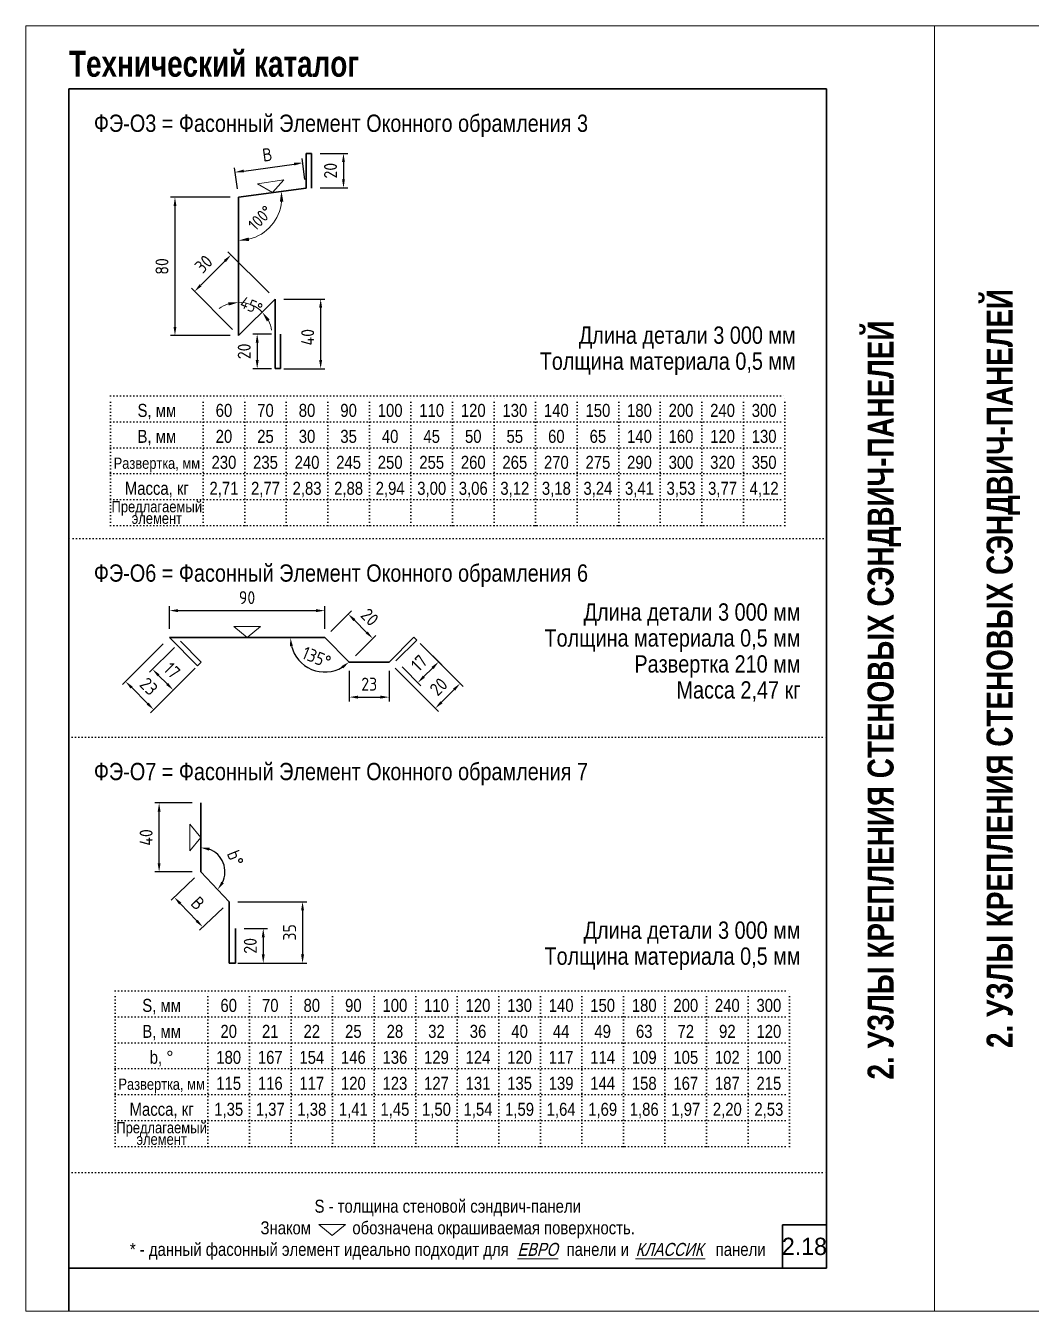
# Model space of a CAD drawing. Extents: x 5821 to 16321, y -13531 to 5774.
# Drawn here: x 13171 to 14333, y 2061 to 3546 of the extents above; entities that cross this region are included whole.
import ezdxf
from ezdxf.enums import TextEntityAlignment as Align

# ---------------------------------------------------------------- set-up
doc = ezdxf.new("R2010")
doc.units = 0
doc.header["$LTSCALE"] = 3
doc.linetypes.add('DOT2', pattern=[0.125, 0, -0.125])
doc.layers.get('0').update_dxf_attribs({"linetype": 'CONTINUOUS', "lineweight": 30})
doc.layers.get('DEFPOINTS').update_dxf_attribs({"linetype": 'CONTINUOUS'})
for name, color, linetype, lineweight in [('Logo', 1, 'CONTINUOUS', 9), ('new_fill', 8, 'CONTINUOUS', 13), ('RAZMER', 7, 'CONTINUOUS', 9), ('Нащельники', 1, 'CONTINUOUS', 30)]:
    doc.layers.add(name, color=color, linetype=linetype, lineweight=lineweight)
doc.layers.add('Punktir', color=7, linetype='CONTINUOUS')
doc.styles.add('LOGO', font='HATTEN.TTF')
doc.styles.add('ROMANS', font='romans.shx', dxfattribs={"width": 0.85})
doc.styles.add('style1', font='ARIALN.TTF')
doc.styles.add('style2', font='impact.TTF')
doc.styles.add('курсив', font='ARIAL.TTF', dxfattribs={"width": 0.8, "oblique": 15})
doc.dimstyles.new('2.5', dxfattribs={"dimscale": 5, "dimtxt": 3, "dimasz": 2, "dimexe": 1, "dimexo": 2, "dimgap": 0, "dimtad": 0, "dimdec": 0, "dimlfac": 0.5, "dimzin": 9, "dimdsep": 46, "dimtxsty": 'ROMANS', "dimcen": -3, "dimdle": 1, "dimclrd": 256, "dimclre": 256, "dimclrt": 256, "dimadec": 0, "dimazin": 0, "dimtfac": 1, "dimtdec": 0, "dimtofl": 0, "dimtmove": 2, "dimatfit": 3, "dimfxl": 0, "dimtvp": 1, "dimtolj": 1, "dimtzin": 9, "dimarcsym": 0})
doc.dimstyles.get("Standard").update_dxf_attribs({"dimscale": 0, "dimtxt": 3, "dimasz": 3, "dimexe": 2.5, "dimexo": 2.5, "dimgap": 1.5, "dimtad": 0, "dimdec": 0, "dimzin": 9, "dimdsep": 46, "dimtxsty": 'ROMANS', "dimcen": -3, "dimdle": 1.25, "dimadec": 0, "dimazin": 0, "dimtfac": 0.75, "dimtdec": 0, "dimtofl": 0, "dimtmove": 2, "dimatfit": 3, "dimfxl": 0, "dimtvp": 1.5, "dimtolj": 1, "dimtzin": 0, "dimarcsym": 0})

# ---------------------------------------------------------------- blocks, each defined once
blk = doc.blocks.new('*D461')
at = {"layer": 'DEFPOINTS', "color": 0, "transparency": 16777216}
for p in [(13417.1, 3348.1), (13343.5, 3188.3), (13417.1, 3188.3)]:
    blk.add_point(p, dxfattribs=at)
at = {"layer": 'RAZMER', "lineweight": -2, "transparency": 16777216}
for p, q in [((13407.1, 3348.1), (13338.5, 3348.1)), ((13343.5, 3338.1), (13343.5, 3198.3)), ((13407.1, 3188.3), (13338.5, 3188.3))]:
    blk.add_line(p, q, dxfattribs=at)
at = {"layer": 'RAZMER', "transparency": 16777216}
for points in [[(13341.9, 3338.1), (13345.2, 3338.1), (13343.5, 3348.1)], [(13341.9, 3198.3), (13345.2, 3198.3), (13343.5, 3188.3)]]:
    blk.add_solid(points, dxfattribs=at)
at = {"layer": 'RAZMER', "transparency": 16777216, "insert": (13328.5, 3268.2), "char_height": 15, "attachment_point": 5, "rotation": 90, "style": 'ROMANS'}
blk.add_mtext('\\A1;80', dxfattribs=at)
blk = doc.blocks.new('*D462')
at = {"layer": 'DEFPOINTS', "color": 0, "transparency": 16777216}
for p in [(13501.1, 3398.8), (13501.1, 3358.8), (13538.2, 3358.8)]:
    blk.add_point(p, dxfattribs=at)
at = {"layer": 'RAZMER', "lineweight": -2, "transparency": 16777216}
for p, q in [((13511.1, 3398.8), (13543.2, 3398.8)), ((13538.2, 3388.8), (13538.2, 3368.8)), ((13511.1, 3358.8), (13543.2, 3358.8))]:
    blk.add_line(p, q, dxfattribs=at)
at = {"layer": 'RAZMER', "transparency": 16777216}
for points in [[(13536.5, 3388.8), (13539.8, 3388.8), (13538.2, 3398.8)], [(13536.5, 3368.8), (13539.8, 3368.8), (13538.2, 3358.8)]]:
    blk.add_solid(points, dxfattribs=at)
at = {"layer": 'RAZMER', "transparency": 16777216, "insert": (13523.2, 3378.8), "char_height": 15, "attachment_point": 5, "rotation": 90, "style": 'ROMANS'}
blk.add_mtext('\\A1;20', dxfattribs=at)
blk = doc.blocks.new('*D463')
at = {"layer": 'DEFPOINTS', "color": 0, "transparency": 16777216}
for p in [(13491.1, 3387.8), (13495.1, 3358.8), (13417.1, 3348.1)]:
    blk.add_point(p, dxfattribs=at)
at = {"layer": 'RAZMER', "lineweight": -2, "transparency": 16777216}
for p, q in [((13423, 3378.4), (13481.2, 3386.4)), ((13493.7, 3368.7), (13490.4, 3392.7)), ((13415.7, 3358), (13412.4, 3382))]:
    blk.add_line(p, q, dxfattribs=at)
at = {"layer": 'RAZMER', "transparency": 16777216}
for points in [[(13481, 3388.1), (13481.4, 3384.8), (13491.1, 3387.8)], [(13422.8, 3380.1), (13423.2, 3376.8), (13413.1, 3377.1)]]:
    blk.add_solid(points, dxfattribs=at)
at = {"layer": 'RAZMER', "transparency": 16777216, "insert": (13450.1, 3397.3), "char_height": 15, "attachment_point": 5, "rotation": 7.8178, "style": 'ROMANS'}
blk.add_mtext('\\A1;{\\Fromans.shx|c204;В}', dxfattribs=at)
blk = doc.blocks.new('*D464')
at = {"layer": 'DEFPOINTS', "color": 0, "transparency": 16777216}
for p in [(13366.1, 3239.3), (13459.2, 3230.5), (13417.1, 3188.3)]:
    blk.add_point(p, dxfattribs=at)
at = {"layer": 'RAZMER', "lineweight": -2, "transparency": 16777216}
for p, q in [((13452.2, 3237.6), (13404.7, 3285)), ((13401.2, 3274.4), (13373.2, 3246.4)), ((13410, 3195.4), (13362.5, 3242.9))]:
    blk.add_line(p, q, dxfattribs=at)
at = {"layer": 'RAZMER', "transparency": 16777216}
for points in [[(13400, 3275.6), (13402.4, 3273.3), (13408.3, 3281.5)], [(13372, 3247.6), (13374.3, 3245.2), (13366.1, 3239.3)]]:
    blk.add_solid(points, dxfattribs=at)
at = {"layer": 'RAZMER', "transparency": 16777216, "insert": (13376.6, 3271), "char_height": 15, "attachment_point": 5, "rotation": 45, "style": 'ROMANS'}
blk.add_mtext('\\A1;30', dxfattribs=at)
blk = doc.blocks.new('*D465')
at = {"layer": 'DEFPOINTS', "color": 0, "transparency": 16777216}
for p in [(13459.2, 3230.5), (13459.2, 3150.1), (13511.8, 3150.1)]:
    blk.add_point(p, dxfattribs=at)
at = {"layer": 'RAZMER', "lineweight": -2, "transparency": 16777216}
for p, q in [((13469.2, 3230.5), (13516.8, 3230.5)), ((13511.8, 3220.5), (13511.8, 3160.1)), ((13469.2, 3150.1), (13516.8, 3150.1))]:
    blk.add_line(p, q, dxfattribs=at)
at = {"layer": 'RAZMER', "transparency": 16777216}
for points in [[(13510.1, 3220.5), (13513.5, 3220.5), (13511.8, 3230.5)], [(13510.1, 3160.1), (13513.5, 3160.1), (13511.8, 3150.1)]]:
    blk.add_solid(points, dxfattribs=at)
at = {"layer": 'RAZMER', "transparency": 16777216, "insert": (13496.8, 3186.4), "char_height": 15, "attachment_point": 5, "rotation": 90, "style": 'ROMANS'}
blk.add_mtext('\\A1;40', dxfattribs=at)
blk = doc.blocks.new('*D466')
at = {"layer": 'DEFPOINTS', "color": 0, "transparency": 16777216}
for p in [(13465.2, 3190.1), (13438.5, 3150.1), (13465.2, 3150.1)]:
    blk.add_point(p, dxfattribs=at)
at = {"layer": 'RAZMER', "lineweight": -2, "transparency": 16777216}
for p, q in [((13455.2, 3190.1), (13433.5, 3190.1)), ((13438.5, 3180.1), (13438.5, 3160.1)), ((13455.2, 3150.1), (13433.5, 3150.1))]:
    blk.add_line(p, q, dxfattribs=at)
at = {"layer": 'RAZMER', "transparency": 16777216}
for points in [[(13436.8, 3180.1), (13440.2, 3180.1), (13438.5, 3190.1)], [(13436.8, 3160.1), (13440.2, 3160.1), (13438.5, 3150.1)]]:
    blk.add_solid(points, dxfattribs=at)
at = {"layer": 'RAZMER', "transparency": 16777216, "insert": (13423.5, 3170.1), "char_height": 15, "attachment_point": 5, "rotation": 90, "style": 'ROMANS'}
blk.add_mtext('\\A1;20', dxfattribs=at)
blk = doc.blocks.new('*D467')
at = {"layer": 'DEFPOINTS', "color": 0, "transparency": 16777216}
for p in [(13417.1, 3269.1), (13427, 3225.5), (13459.5, 3230.8), (13417.1, 3188.3), (13417.1, 3188.3)]:
    blk.add_point(p, dxfattribs=at)
at = {"layer": 'RAZMER', "color": 0, "lineweight": 0, "transparency": 16777216}
for start, end in [(107.9477, 125.8954), (45, 90), (9.1046, 27.0523)]:
    blk.add_arc((13417.1, 3188.3), 38.5, start, end, dxfattribs=at)
at = {"layer": 'RAZMER', "color": 0, "transparency": 16777216}
for points in [[(13404.9, 3226.9), (13405.5, 3223), (13417.1, 3226.8)], [(13449.7, 3204.7), (13452.9, 3207), (13444.3, 3215.5)]]:
    blk.add_solid(points, dxfattribs=at)
at = {"layer": 'RAZMER', "color": 0, "transparency": 16777216, "insert": (13431.8, 3222.9), "char_height": 14, "attachment_point": 5, "rotation": 336.86, "style": 'ROMANS'}
blk.add_mtext('\\A1;45°', dxfattribs=at)
blk = doc.blocks.new('*D468')
at = {"layer": 'DEFPOINTS', "color": 0, "transparency": 16777216}
for p in [(13496.4, 3359.5), (13417.1, 3348.1), (13417.1, 3348.1), (13462.5, 3327.3), (13417.1, 3248.3)]:
    blk.add_point(p, dxfattribs=at)
at = {"layer": 'RAZMER', "color": 0, "lineweight": 0, "transparency": 16777216}
blk.add_arc((13417.1, 3348.1), 49.9, 283.8097, 354.3713, dxfattribs=at)
at = {"layer": 'RAZMER', "color": 0, "transparency": 16777216}
for points in [[(13464.7, 3343.1), (13468.7, 3343.2), (13466.5, 3355.2)], [(13429.2, 3297.6), (13428.7, 3301.6), (13417.1, 3298.2)]]:
    blk.add_solid(points, dxfattribs=at)
at = {"layer": 'RAZMER', "color": 0, "transparency": 16777216, "insert": (13442.1, 3324.1), "char_height": 14, "attachment_point": 5, "rotation": 46.1694, "style": 'ROMANS'}
blk.add_mtext('\\A1;100°', dxfattribs=at)
blk = doc.blocks.new('*D469')
at = {"layer": 'DEFPOINTS', "color": 0, "transparency": 16777216}
for p in [(13516.6, 2870.6), (13337.1, 2839.5), (13516.6, 2839.5)]:
    blk.add_point(p, dxfattribs=at)
at = {"layer": 'RAZMER', "lineweight": -2, "transparency": 16777216}
for p, q in [((13337.1, 2849.5), (13337.1, 2875.6)), ((13347.1, 2870.6), (13506.6, 2870.6)), ((13516.6, 2849.5), (13516.6, 2875.6))]:
    blk.add_line(p, q, dxfattribs=at)
at = {"layer": 'RAZMER', "transparency": 16777216}
for points in [[(13347.1, 2872.3), (13347.1, 2868.9), (13337.1, 2870.6)], [(13506.6, 2872.3), (13506.6, 2868.9), (13516.6, 2870.6)]]:
    blk.add_solid(points, dxfattribs=at)
at = {"layer": 'RAZMER', "transparency": 16777216, "insert": (13426.8, 2885.6), "char_height": 15, "attachment_point": 5, "style": 'ROMANS'}
blk.add_mtext('\\A1;90', dxfattribs=at)
blk = doc.blocks.new('*D470')
at = {"layer": 'DEFPOINTS', "color": 0, "transparency": 16777216}
for p in [(13516.6, 2839.5), (13572, 2838.4), (13544.9, 2811.2)]:
    blk.add_point(p, dxfattribs=at)
at = {"layer": 'RAZMER', "lineweight": -2, "transparency": 16777216}
for p, q in [((13523.7, 2846.6), (13547.3, 2870.2)), ((13550.8, 2859.6), (13564.9, 2845.4)), ((13551.9, 2818.3), (13575.6, 2841.9))]:
    blk.add_line(p, q, dxfattribs=at)
at = {"layer": 'RAZMER', "transparency": 16777216}
for points in [[(13552, 2860.8), (13549.6, 2858.4), (13543.7, 2866.6)], [(13566.1, 2846.6), (13563.8, 2844.3), (13572, 2838.4)]]:
    blk.add_solid(points, dxfattribs=at)
at = {"layer": 'RAZMER', "transparency": 16777216, "insert": (13568.5, 2863.1), "char_height": 15, "attachment_point": 5, "rotation": 315, "style": 'ROMANS'}
blk.add_mtext('\\A1;20', dxfattribs=at)
blk = doc.blocks.new('*D471')
at = {"layer": 'DEFPOINTS', "color": 0, "transparency": 16777216}
for p in [(13544.9, 2811.2), (13590.9, 2811.2), (13590.9, 2770.7)]:
    blk.add_point(p, dxfattribs=at)
at = {"layer": 'RAZMER', "lineweight": -2, "transparency": 16777216}
for p, q in [((13544.9, 2801.2), (13544.9, 2765.7)), ((13590.9, 2801.2), (13590.9, 2765.7)), ((13554.9, 2770.7), (13580.9, 2770.7))]:
    blk.add_line(p, q, dxfattribs=at)
at = {"layer": 'RAZMER', "transparency": 16777216}
for points in [[(13554.9, 2772.4), (13554.9, 2769), (13544.9, 2770.7)], [(13580.9, 2772.4), (13580.9, 2769), (13590.9, 2770.7)]]:
    blk.add_solid(points, dxfattribs=at)
at = {"layer": 'RAZMER', "transparency": 16777216, "insert": (13567.9, 2785.7), "char_height": 15, "attachment_point": 5, "style": 'ROMANS'}
blk.add_mtext('\\A1;23', dxfattribs=at)
blk = doc.blocks.new('*D472')
at = {"layer": 'DEFPOINTS', "color": 0, "transparency": 16777216}
for p in [(13337.1, 2839.5), (13369.6, 2807), (13318.9, 2756.3)]:
    blk.add_point(p, dxfattribs=at)
at = {"layer": 'RAZMER', "lineweight": -2, "transparency": 16777216}
for p, q in [((13330, 2832.4), (13282.9, 2785.2)), ((13362.6, 2799.9), (13315.4, 2752.7)), ((13293.5, 2781.7), (13311.9, 2763.3))]:
    blk.add_line(p, q, dxfattribs=at)
at = {"layer": 'RAZMER', "transparency": 16777216}
for points in [[(13294.6, 2782.9), (13292.3, 2780.5), (13286.4, 2788.8)], [(13313, 2764.5), (13310.7, 2762.1), (13318.9, 2756.3)]]:
    blk.add_solid(points, dxfattribs=at)
at = {"layer": 'RAZMER', "transparency": 16777216, "insert": (13313.3, 2783.1), "char_height": 15, "attachment_point": 5, "rotation": 315, "style": 'ROMANS'}
blk.add_mtext('\\A1;23', dxfattribs=at)
blk = doc.blocks.new('*D473')
at = {"layer": 'DEFPOINTS', "color": 0, "transparency": 16777216}
for p in [(13349.8, 2835.2), (13373.9, 2811.2), (13341.5, 2778.9)]:
    blk.add_point(p, dxfattribs=at)
at = {"layer": 'RAZMER', "lineweight": -2, "transparency": 16777216}
for p, q in [((13342.8, 2828.2), (13314, 2799.4)), ((13324.6, 2795.8), (13334.5, 2785.9)), ((13366.8, 2804.1), (13338, 2775.3))]:
    blk.add_line(p, q, dxfattribs=at)
at = {"layer": 'RAZMER', "transparency": 16777216}
for points in [[(13325.7, 2797), (13323.4, 2794.7), (13317.5, 2802.9)], [(13335.6, 2787.1), (13333.3, 2784.8), (13341.5, 2778.9)]]:
    blk.add_solid(points, dxfattribs=at)
at = {"layer": 'RAZMER', "transparency": 16777216, "insert": (13340.1, 2801.5), "char_height": 15, "attachment_point": 5, "rotation": 315, "style": 'ROMANS'}
blk.add_mtext('\\A1;17', dxfattribs=at)
blk = doc.blocks.new('*D474')
at = {"layer": 'DEFPOINTS', "color": 0, "transparency": 16777216}
for p in [(13619.6, 2839.9), (13590.9, 2811.2), (13644.3, 2757.8)]:
    blk.add_point(p, dxfattribs=at)
at = {"layer": 'RAZMER', "lineweight": -2, "transparency": 16777216}
for p, q in [((13626.6, 2832.8), (13676.5, 2782.9)), ((13597.9, 2804.1), (13647.9, 2754.2)), ((13665.9, 2779.4), (13651.4, 2764.8))]:
    blk.add_line(p, q, dxfattribs=at)
at = {"layer": 'RAZMER', "transparency": 16777216}
for points in [[(13664.8, 2780.6), (13667.1, 2778.2), (13673, 2786.5)], [(13650.2, 2766), (13652.6, 2763.6), (13644.3, 2757.8)]]:
    blk.add_solid(points, dxfattribs=at)
at = {"layer": 'RAZMER', "transparency": 16777216, "insert": (13648.1, 2782.7), "char_height": 15, "attachment_point": 5, "rotation": 45, "style": 'ROMANS'}
blk.add_mtext('\\A1;20', dxfattribs=at)
blk = doc.blocks.new('*D475')
at = {"layer": 'DEFPOINTS', "color": 0, "transparency": 16777216}
for p in [(13622.8, 2836.7), (13598.8, 2812.6), (13624, 2787.3)]:
    blk.add_point(p, dxfattribs=at)
at = {"layer": 'RAZMER', "lineweight": -2, "transparency": 16777216}
for p, q in [((13629.9, 2829.6), (13651.6, 2807.8)), ((13605.8, 2805.6), (13627.6, 2783.8)), ((13641, 2804.3), (13631.1, 2794.4))]:
    blk.add_line(p, q, dxfattribs=at)
at = {"layer": 'RAZMER', "transparency": 16777216}
for points in [[(13639.8, 2805.5), (13642.2, 2803.1), (13648.1, 2811.4)], [(13629.9, 2795.6), (13632.3, 2793.2), (13624, 2787.3)]]:
    blk.add_solid(points, dxfattribs=at)
at = {"layer": 'RAZMER', "transparency": 16777216, "insert": (13625.5, 2810), "char_height": 15, "attachment_point": 5, "rotation": 45, "style": 'ROMANS'}
blk.add_mtext('\\A1;17', dxfattribs=at)
blk = doc.blocks.new('*D476')
at = {"layer": 'DEFPOINTS', "color": 0, "transparency": 16777216}
for p in [(13335.9, 2839.5), (13516.6, 2839.5), (13516.6, 2839.5), (13488.4, 2811.3), (13544.9, 2811.2)]:
    blk.add_point(p, dxfattribs=at)
at = {"layer": 'RAZMER', "lineweight": -2, "transparency": 16777216}
blk.add_arc((13516.6, 2839.5), 39.8, 194.4291, 300.5709, dxfattribs=at)
at = {"layer": 'RAZMER', "transparency": 16777216}
for points in [[(13476.4, 2829.4), (13479.7, 2829.8), (13476.8, 2839.5)], [(13535.8, 2806.5), (13537.8, 2803.9), (13544.7, 2811.3)]]:
    blk.add_solid(points, dxfattribs=at)
at = {"layer": 'RAZMER', "transparency": 16777216, "insert": (13507.1, 2816.6), "char_height": 15, "attachment_point": 5, "rotation": 337.5, "style": 'ROMANS'}
blk.add_mtext('\\A1;135°', dxfattribs=at)
blk = doc.blocks.new('*D477')
at = {"layer": 'DEFPOINTS', "color": 0, "transparency": 16777216}
for p in [(13325.2, 2648.4), (13373.3, 2648.4), (13373.3, 2568.8)]:
    blk.add_point(p, dxfattribs=at)
at = {"layer": 'RAZMER', "lineweight": -2, "transparency": 16777216}
for p, q in [((13363.3, 2648.4), (13320.2, 2648.4)), ((13325.2, 2578.8), (13325.2, 2638.4)), ((13363.3, 2568.8), (13320.2, 2568.8))]:
    blk.add_line(p, q, dxfattribs=at)
at = {"layer": 'RAZMER', "transparency": 16777216}
for points in [[(13323.5, 2638.4), (13326.9, 2638.4), (13325.2, 2648.4)], [(13323.5, 2578.8), (13326.9, 2578.8), (13325.2, 2568.8)]]:
    blk.add_solid(points, dxfattribs=at)
at = {"layer": 'RAZMER', "transparency": 16777216, "insert": (13310.2, 2608.6), "char_height": 15, "attachment_point": 5, "rotation": 90, "style": 'ROMANS'}
blk.add_mtext('\\A1;40', dxfattribs=at)
blk = doc.blocks.new('*D478')
at = {"layer": 'DEFPOINTS', "color": 0, "transparency": 16777216}
for p in [(13406.2, 2534.4), (13406.2, 2463.4), (13490.9, 2463.4)]:
    blk.add_point(p, dxfattribs=at)
at = {"layer": 'RAZMER', "lineweight": -2, "transparency": 16777216}
for p, q in [((13416.2, 2534.4), (13495.9, 2534.4)), ((13490.9, 2524.4), (13490.9, 2473.4)), ((13416.2, 2463.4), (13495.9, 2463.4))]:
    blk.add_line(p, q, dxfattribs=at)
at = {"layer": 'RAZMER', "transparency": 16777216}
for points in [[(13489.2, 2524.4), (13492.6, 2524.4), (13490.9, 2534.4)], [(13489.2, 2473.4), (13492.6, 2473.4), (13490.9, 2463.4)]]:
    blk.add_solid(points, dxfattribs=at)
at = {"layer": 'RAZMER', "transparency": 16777216, "insert": (13475.9, 2498.9), "char_height": 15, "attachment_point": 5, "rotation": 90, "style": 'ROMANS'}
blk.add_mtext('\\A1;35', dxfattribs=at)
blk = doc.blocks.new('*D479')
at = {"layer": 'DEFPOINTS', "color": 0, "transparency": 16777216}
for p in [(13413.3, 2503.4), (13413.3, 2463.4), (13445.5, 2463.4)]:
    blk.add_point(p, dxfattribs=at)
at = {"layer": 'RAZMER', "lineweight": -2, "transparency": 16777216}
for p, q in [((13423.3, 2503.4), (13450.5, 2503.4)), ((13445.5, 2493.4), (13445.5, 2473.4)), ((13423.3, 2463.4), (13450.5, 2463.4))]:
    blk.add_line(p, q, dxfattribs=at)
at = {"layer": 'RAZMER', "transparency": 16777216}
for points in [[(13443.8, 2493.4), (13447.2, 2493.4), (13445.5, 2503.4)], [(13443.8, 2473.4), (13447.2, 2473.4), (13445.5, 2463.4)]]:
    blk.add_solid(points, dxfattribs=at)
at = {"layer": 'RAZMER', "transparency": 16777216, "insert": (13430.5, 2483.4), "char_height": 15, "attachment_point": 5, "rotation": 90, "style": 'ROMANS'}
blk.add_mtext('\\A1;20', dxfattribs=at)
blk = doc.blocks.new('*D480')
at = {"layer": 'DEFPOINTS', "color": 0, "transparency": 16777216}
for p in [(13373.3, 2568.8), (13406.2, 2534.4), (13375.6, 2505.1)]:
    blk.add_point(p, dxfattribs=at)
at = {"layer": 'RAZMER', "lineweight": -2, "transparency": 16777216}
for p, q in [((13366.1, 2561.9), (13339.1, 2536)), ((13349.6, 2532.2), (13368.7, 2512.3)), ((13399, 2527.4), (13372, 2501.6))]:
    blk.add_line(p, q, dxfattribs=at)
at = {"layer": 'RAZMER', "transparency": 16777216}
for points in [[(13350.8, 2533.4), (13348.4, 2531.1), (13342.7, 2539.5)], [(13369.9, 2513.4), (13367.5, 2511.1), (13375.6, 2505.1)]]:
    blk.add_solid(points, dxfattribs=at)
at = {"layer": 'RAZMER', "transparency": 16777216, "insert": (13370, 2532.6), "char_height": 15, "attachment_point": 5, "rotation": 313.7247, "style": 'ROMANS'}
blk.add_mtext('\\A1;B', dxfattribs=at)
blk = doc.blocks.new('*D481')
at = {"layer": 'DEFPOINTS', "color": 0, "transparency": 16777216}
for p in [(13373.3, 2648.4), (13373.3, 2568.8), (13373.3, 2568.8), (13401.4, 2568.3), (13406.2, 2534.4)]:
    blk.add_point(p, dxfattribs=at)
at = {"layer": 'RAZMER', "lineweight": -2, "transparency": 16777216}
blk.add_arc((13373.3, 2568.8), 28, 334.2691, 69.4556, dxfattribs=at)
at = {"layer": 'RAZMER', "transparency": 16777216}
for points in [[(13382.9, 2593.4), (13383.5, 2596.7), (13373.3, 2596.8)], [(13399.9, 2555.6), (13397.2, 2557.6), (13392.7, 2548.5)]]:
    blk.add_solid(points, dxfattribs=at)
at = {"layer": 'RAZMER', "transparency": 16777216, "insert": (13413.3, 2584.8), "char_height": 15, "attachment_point": 5, "rotation": 291.8624, "style": 'ROMANS'}
blk.add_mtext('\\A1;b°', dxfattribs=at)

msp = doc.modelspace()

# ---------------------------------------------------------------- linework, layer by layer
at = {"color": 1}
for p, q in [((13221.09, 3473.41), (14096.09, 3473.41)), ((13221.09, 3473.41), (13221.09, 2061.26)), ((14096.09, 3473.41), (14096.09, 2111.26)), ((14045.18, 2161.26), (14096.09, 2161.26)), ((14045.18, 2161.26), (14045.18, 2111.26)), ((14096.09, 2111.26), (13221.09, 2111.26))]:
    msp.add_line(p, q, dxfattribs=at)
at = {"layer": 'Logo'}
for p, q in [((13739.07, 2121.69), (13786.31, 2121.69)), ((13875.69, 2121.69), (13956.14, 2121.69))]:
    msp.add_line(p, q, dxfattribs=at)
at = {"layer": 'new_fill'}
msp.add_line((13658.59, 2125.26), (13658.59, 2125.26), dxfattribs=at)
at = {"layer": 'Punktir', "linetype": 'DOT2', "ltscale": 10}
for p, q in [((13269.09, 3118.84), (14048.09, 3118.84)), ((13269.09, 2968.84), (13269.09, 3118.84)), ((13376.09, 2968.84), (13376.09, 3118.84)), ((13424.09, 2968.84), (13424.09, 3118.84)), ((13472.09, 2968.84), (13472.09, 3118.84)), ((13520.09, 2968.84), (13520.09, 3118.84)), ((13568.09, 2968.84), (13568.09, 3118.84)), ((13616.09, 2968.84), (13616.09, 3118.84)), ((13664.09, 2968.84), (13664.09, 3118.84)), ((13712.09, 2968.84), (13712.09, 3118.84)), ((13760.09, 2968.84), (13760.09, 3118.84)), ((13808.09, 2968.84), (13808.09, 3118.84)), ((13856.09, 2968.84), (13856.09, 3118.84)), ((13904.09, 2968.84), (13904.09, 3118.84)), ((13952.09, 2968.84), (13952.09, 3118.84)), ((14000.09, 2968.84), (14000.09, 3118.84)), ((14048.09, 2968.84), (14048.09, 3118.84)), ((13269.09, 3088.84), (14048.09, 3088.84)), ((13269.09, 3058.84), (14048.09, 3058.84)), ((13269.09, 3028.84), (14048.09, 3028.84)), ((13269.09, 2998.84), (14048.09, 2998.84)), ((13269.09, 2998.84), (14048.09, 2998.84)), ((13269.09, 2968.84), (14048.09, 2968.84)), ((14096.09, 2953.84), (13221.09, 2953.84)), ((13221.09, 2724.56), (14096.09, 2724.56)), ((13274.59, 2431.53), (14053.59, 2431.53)), ((13274.59, 2251.53), (13274.59, 2431.53)), ((13381.59, 2251.53), (13381.59, 2431.53)), ((13429.59, 2251.53), (13429.59, 2431.53)), ((13477.59, 2251.53), (13477.59, 2431.53)), ((13525.59, 2251.53), (13525.59, 2431.53)), ((13573.59, 2251.53), (13573.59, 2431.53)), ((13621.59, 2251.53), (13621.59, 2431.53)), ((13669.59, 2251.53), (13669.59, 2431.53)), ((13717.59, 2251.53), (13717.59, 2431.53)), ((13765.59, 2251.53), (13765.59, 2431.53)), ((13813.59, 2251.53), (13813.59, 2431.53)), ((13861.59, 2251.53), (13861.59, 2431.53)), ((13909.59, 2251.53), (13909.59, 2431.53)), ((13957.59, 2251.53), (13957.59, 2431.53)), ((14005.59, 2251.53), (14005.59, 2431.53)), ((14053.59, 2251.53), (14053.59, 2431.53)), ((13274.59, 2401.53), (14053.59, 2401.53)), ((13274.59, 2371.53), (14053.59, 2371.53)), ((13274.59, 2341.53), (14053.59, 2341.53)), ((13274.59, 2311.53), (14053.59, 2311.53)), ((13274.59, 2281.53), (14053.59, 2281.53)), ((13274.59, 2251.53), (14053.59, 2251.53)), ((13221.09, 2221.53), (14096.09, 2221.53))]:
    msp.add_line(p, q, dxfattribs=at)
at = {"layer": 'RAZMER'}
for p, q in [((13171.09, 3546.26), (13171.09, 2061.26)), ((13171.09, 3546.26), (13171.09, 2061.26)), ((13171.09, 3546.26), (13171.09, 2061.26)), ((13171.09, 3546.26), (13171.09, 2061.26)), ((13171.09, 3546.26), (13171.09, 2061.26)), ((13171.09, 3546.26), (13171.09, 2061.26)), ((13171.09, 3546.26), (13171.09, 2061.26)), ((13171.09, 3546.26), (13171.09, 2061.26)), ((13171.09, 3546.26), (13171.09, 2061.26)), ((13171.09, 3546.26), (13171.09, 2061.26)), ((13171.09, 3546.26), (13171.09, 2061.26)), ((13171.09, 3546.26), (13171.09, 2061.26)), ((13171.09, 3546.26), (13171.09, 2061.26)), ((13171.09, 3546.26), (13171.09, 2061.26)), ((13171.09, 3546.26), (13171.09, 2061.26)), ((13171.09, 3546.26), (13171.09, 2061.26)), ((13171.09, 3546.26), (13171.09, 2061.26)), ((13171.09, 3546.26), (13171.09, 2061.26)), ((13171.09, 3546.26), (13171.09, 2061.26)), ((13171.09, 3546.26), (13171.09, 2061.26)), ((13171.09, 3546.26), (13171.09, 2061.26)), ((13171.09, 3546.26), (13171.09, 2061.26)), ((13171.09, 3546.26), (13171.09, 2061.26)), ((13171.09, 3546.26), (13171.09, 2061.26)), ((13171.09, 3546.26), (13171.09, 2061.26)), ((13171.09, 3546.26), (13171.09, 2061.26)), ((13171.09, 3546.26), (13171.09, 2061.26)), ((13171.09, 3546.26), (13171.09, 2061.26)), ((13171.09, 3546.26), (13171.09, 2061.26)), ((13171.09, 3546.26), (13171.09, 2061.26)), ((13171.09, 3546.26), (13171.09, 2061.26)), ((13171.09, 3546.26), (13171.09, 2061.26)), ((13171.09, 3546.26), (13171.09, 2061.26)), ((13171.09, 3546.26), (13171.09, 2061.26)), ((13171.09, 3546.26), (13171.09, 2061.26)), ((13171.09, 3546.26), (13171.09, 2061.26)), ((13171.09, 3546.26), (13171.09, 2061.26)), ((13171.09, 3546.26), (13171.09, 2061.26)), ((13171.09, 3546.26), (13171.09, 2061.26)), ((13171.09, 3546.26), (13171.09, 2061.26)), ((13171.09, 3546.26), (13171.09, 2061.26)), ((13171.09, 3546.26), (13171.09, 2061.26)), ((14221.09, 3546.26), (14221.09, 2061.26)), ((14221.09, 3546.26), (14221.09, 2061.26)), ((14221.09, 3546.26), (14221.09, 2061.26)), ((14221.09, 3546.26), (14221.09, 2061.26)), ((14221.09, 3546.26), (14221.09, 2061.26)), ((14221.09, 3546.26), (14221.09, 2061.26)), ((14221.09, 3546.26), (14221.09, 2061.26)), ((14221.09, 3546.26), (14221.09, 2061.26)), ((14221.09, 3546.26), (14221.09, 2061.26)), ((14221.09, 3546.26), (14221.09, 2061.26)), ((14221.09, 3546.26), (14221.09, 2061.26)), ((14221.09, 3546.26), (14221.09, 2061.26)), ((14221.09, 3546.26), (14221.09, 2061.26)), ((14221.09, 3546.26), (14221.09, 2061.26)), ((14221.09, 3546.26), (14221.09, 2061.26)), ((14221.09, 3546.26), (14221.09, 2061.26)), ((14221.09, 3546.26), (14221.09, 2061.26)), ((14221.09, 3546.26), (14221.09, 2061.26)), ((14221.09, 3546.26), (14221.09, 2061.26)), ((14221.09, 3546.26), (14221.09, 2061.26)), ((14221.09, 3546.26), (14221.09, 2061.26)), ((14221.09, 3546.26), (14221.09, 2061.26)), ((14221.09, 3546.26), (14221.09, 2061.26)), ((14221.09, 3546.26), (14221.09, 2061.26)), ((14221.09, 3546.26), (14221.09, 2061.26)), ((14221.09, 3546.26), (14221.09, 2061.26)), ((14221.09, 3546.26), (14221.09, 2061.26)), ((14221.09, 3546.26), (14221.09, 2061.26)), ((14221.09, 3546.26), (14221.09, 2061.26)), ((14221.09, 3546.26), (14221.09, 2061.26)), ((14221.09, 3546.26), (14221.09, 2061.26)), ((14221.09, 3546.26), (14221.09, 2061.26)), ((14221.09, 3546.26), (14221.09, 2061.26)), ((14221.09, 3546.26), (14221.09, 2061.26)), ((14221.09, 3546.26), (14221.09, 2061.26)), ((14221.09, 3546.26), (14221.09, 2061.26)), ((14221.09, 3546.26), (14221.09, 2061.26)), ((14221.09, 3546.26), (14221.09, 2061.26)), ((14221.09, 3546.26), (14221.09, 2061.26)), ((14221.09, 3546.26), (14221.09, 2061.26)), ((14221.09, 3546.26), (14221.09, 2061.26)), ((14221.09, 3546.26), (14221.09, 2061.26)), ((14221.09, 3546.26), (14221.09, 2061.26)), ((14221.09, 3546.26), (14221.09, 2061.26)), ((14221.09, 3546.26), (14221.09, 2061.26)), ((14221.09, 3546.26), (14221.09, 2061.26)), ((14221.09, 3546.26), (14221.09, 2061.26)), ((14221.09, 3546.26), (14221.09, 2061.26)), ((14221.09, 3546.26), (14221.09, 2061.26)), ((14221.09, 3546.26), (14221.09, 2061.26)), ((14221.09, 3546.26), (14221.09, 2061.26)), ((14221.09, 3546.26), (14221.09, 2061.26)), ((14221.09, 3546.26), (14221.09, 2061.26)), ((14221.09, 3546.26), (14221.09, 2061.26)), ((14221.09, 3546.26), (14221.09, 2061.26)), ((14221.09, 3546.26), (14221.09, 2061.26)), ((14221.09, 3546.26), (14221.09, 2061.26)), ((14221.09, 3546.26), (14221.09, 2061.26)), ((14221.09, 3546.26), (14221.09, 2061.26)), ((14221.09, 3546.26), (14221.09, 2061.26)), ((14221.09, 3546.26), (14221.09, 2061.26)), ((14221.09, 3546.26), (14221.09, 2061.26)), ((14221.09, 3546.26), (14221.09, 2061.26)), ((14221.09, 3546.26), (14221.09, 2061.26)), ((14221.09, 3546.26), (14221.09, 2061.26)), ((14221.09, 3546.26), (14221.09, 2061.26)), ((14221.09, 3546.26), (14221.09, 2061.26)), ((14221.09, 3546.26), (14221.09, 2061.26)), ((14221.09, 3546.26), (14221.09, 2061.26)), ((14221.09, 3546.26), (14221.09, 2061.26)), ((14221.09, 3546.26), (14221.09, 2061.26)), ((14221.09, 3546.26), (14221.09, 2061.26)), ((14221.09, 3546.26), (14221.09, 2061.26)), ((14221.09, 3546.26), (14221.09, 2061.26)), ((14221.09, 3546.26), (14221.09, 2061.26)), ((14221.09, 3546.26), (14221.09, 2061.26)), ((14221.09, 3546.26), (14221.09, 2061.26)), ((14221.09, 3546.26), (14221.09, 2061.26)), ((14221.09, 3546.26), (14221.09, 2061.26)), ((14221.09, 3546.26), (14221.09, 2061.26)), ((14221.09, 3546.26), (14221.09, 2061.26)), ((14221.09, 3546.26), (14221.09, 2061.26)), ((14221.09, 3546.26), (14221.09, 2061.26)), ((14221.09, 3546.26), (14221.09, 2061.26)), ((13469.3, 3368.34), (13438.89, 3363.51)), ((13456.09, 3353.43), (13438.89, 3363.51)), ((13456.09, 3353.43), (13469.3, 3368.34)), ((13426.84, 2839.49), (13411.45, 2852.15)), ((13411.45, 2852.15), (13442.24, 2852.15)), ((13426.84, 2839.49), (13442.24, 2852.15)), ((13360.67, 2623.98), (13360.67, 2593.19)), ((13373.32, 2608.58), (13360.67, 2623.98)), ((13373.32, 2608.58), (13360.67, 2593.19)), ((13525.29, 2148.98), (13509.89, 2161.64)), ((13540.68, 2161.64), (13509.89, 2161.64)), ((13525.29, 2148.98), (13540.68, 2161.64))]:
    msp.add_line(p, q, dxfattribs=at)
for points in [[(13171.09, 3546.26), (14221.09, 3546.26), (14221.09, 2061.26), (13171.09, 2061.26)], [(15271.09, 3546.26), (14221.09, 3546.26), (14221.09, 2061.26), (15271.09, 2061.26)]]:
    msp.add_lwpolyline(points, close=True, dxfattribs=at)
at = {"layer": 'Нащельники'}
for p, q in [((13495.1, 3398.78), (13495.1, 3358.78)), ((13501.1, 3398.78), (13495.1, 3398.78)), ((13501.1, 3358.78), (13501.1, 3398.78)), ((13417.07, 3348.07), (13495.1, 3358.78)), ((13417.07, 3348.07), (13417.07, 3188.35)), ((13417.07, 3188.35), (13459.25, 3230.52)), ((13459.25, 3230.52), (13459.25, 3150.14)), ((13465.25, 3190.14), (13465.25, 3150.14)), ((13465.25, 3150.14), (13459.25, 3150.14)), ((13516.58, 2839.49), (13337.11, 2839.49)), ((13337.11, 2839.49), (13369.63, 2806.96)), ((13516.58, 2839.49), (13544.86, 2811.21)), ((13590.86, 2811.21), (13619.56, 2839.91)), ((13598.76, 2812.62), (13622.8, 2836.66)), ((13622.8, 2836.66), (13619.56, 2839.91)), ((13349.83, 2835.25), (13373.88, 2811.21)), ((13373.88, 2811.21), (13369.63, 2806.96)), ((13544.86, 2811.21), (13590.86, 2811.21)), ((13373.32, 2648.4), (13373.32, 2568.76)), ((13373.32, 2568.76), (13406.24, 2534.35)), ((13406.24, 2463.4), (13406.24, 2534.35)), ((13413.32, 2503.4), (13413.32, 2463.4)), ((13413.32, 2463.4), (13406.24, 2463.4))]:
    msp.add_line(p, q, dxfattribs=at)

# ---------------------------------------------------------------- texts
at = {"style": 'style1'}
for s, p in [('ФЭ-O3 = Фасонный Элемент Оконного обрамления 3', (13249.85, 3423.59)), ('ФЭ-O6 = Фасонный Элемент Оконного обрамления 6', (13249.85, 2904.02)), ('ФЭ-O7 = Фасонный Элемент Оконного обрамления 7', (13249.85, 2674.74))]:
    msp.add_text(s, height=20, dxfattribs=at).set_placement(p)
for s, p in [('Длина детали 3 000 мм', (14060.59, 3178.82)), ('Толщина материала 0,5 мм', (14060.59, 3148.84)), ('Длина детали 3 000 мм', (14066.09, 2859.02)), ('Толщина материала 0,5 мм', (14066.09, 2829.04)), ('Развертка 210 мм', (14066.09, 2799.04)), ('Масса 2,47 кг', (14066.09, 2769.04)), ('Длина детали 3 000 мм', (14066.09, 2491.51)), ('Толщина материала 0,5 мм', (14066.09, 2461.53))]:
    msp.add_text(s, height=20, dxfattribs=at).set_placement(p, align=Align.RIGHT)
for s, height, p in [('S, мм', 15, (13322.59, 3094.41)), ('60', 15, (13400.09, 3094.41)), ('70', 15, (13448.09, 3094.41)), ('80', 15, (13496.09, 3094.41)), ('90', 15, (13544.09, 3094.41)), ('100', 15, (13592.09, 3094.41)), ('110', 15, (13640.09, 3094.41)), ('120', 15, (13688.09, 3094.41)), ('130', 15, (13736.09, 3094.41)), ('140', 15, (13784.09, 3094.41)), ('150', 15, (13832.09, 3094.41)), ('180', 15, (13880.09, 3094.41)), ('200', 15, (13928.09, 3094.41)), ('240', 15, (13976.09, 3094.41)), ('300', 15, (14024.09, 3094.41)), ('В, мм', 15, (13322.59, 3064.41)), ('20', 15, (13400.09, 3064.41)), ('25', 15, (13448.09, 3064.41)), ('30', 15, (13496.09, 3064.41)), ('35', 15, (13544.09, 3064.41)), ('40', 15, (13592.09, 3064.41)), ('45', 15, (13640.09, 3064.41)), ('50', 15, (13688.09, 3064.41)), ('55', 15, (13736.09, 3064.41)), ('60', 15, (13784.09, 3064.41)), ('65', 15, (13832.09, 3064.41)), ('140', 15, (13880.09, 3064.41)), ('160', 15, (13928.09, 3064.41)), ('120', 15, (13976.09, 3064.41)), ('130', 15, (14024.09, 3064.41)), ('Развертка, мм', 13, (13322.59, 3034.41)), ('230', 15, (13400.09, 3034.41)), ('235', 15, (13448.09, 3034.41)), ('240', 15, (13496.09, 3034.41)), ('245', 15, (13544.09, 3034.41)), ('250', 15, (13592.09, 3034.41)), ('255', 15, (13640.09, 3034.41)), ('260', 15, (13688.09, 3034.41)), ('265', 15, (13736.09, 3034.41)), ('270', 15, (13784.09, 3034.41)), ('275', 15, (13832.09, 3034.41)), ('290', 15, (13880.09, 3034.41)), ('300', 15, (13928.09, 3034.41)), ('320', 15, (13976.09, 3034.41)), ('350', 15, (14024.09, 3034.41)), ('Масса, кг', 15, (13322.59, 3004.41)), ('2,71', 15, (13400.09, 3004.41)), ('2,77', 15, (13448.09, 3004.41)), ('2,83', 15, (13496.09, 3004.41)), ('2,88', 15, (13544.09, 3004.41)), ('2,94', 15, (13592.09, 3004.41)), ('3,00', 15, (13640.09, 3004.41)), ('3,06', 15, (13688.09, 3004.41)), ('3,12', 15, (13736.09, 3004.41)), ('3,18', 15, (13784.09, 3004.41)), ('3,24', 15, (13832.09, 3004.41)), ('3,41', 15, (13880.09, 3004.41)), ('3,53', 15, (13928.09, 3004.41)), ('3,77', 15, (13976.09, 3004.41)), ('4,12', 15, (14024.09, 3004.41)), ('Предлагаемый', 13, (13322.59, 2984.25)), ('элемент', 13, (13322.59, 2970.84)), ('S, мм', 15, (13328.09, 2407.11)), ('60', 15, (13405.59, 2407.11)), ('70', 15, (13453.59, 2407.11)), ('80', 15, (13501.59, 2407.11)), ('90', 15, (13549.59, 2407.11)), ('100', 15, (13597.59, 2407.11)), ('110', 15, (13645.59, 2407.11)), ('120', 15, (13693.59, 2407.11)), ('130', 15, (13741.59, 2407.11)), ('140', 15, (13789.59, 2407.11)), ('150', 15, (13837.59, 2407.11)), ('180', 15, (13885.59, 2407.11)), ('200', 15, (13933.59, 2407.11)), ('240', 15, (13981.59, 2407.11)), ('300', 15, (14029.59, 2407.11)), ('B, мм', 15, (13328.09, 2377.11)), ('20', 15, (13405.59, 2377.11)), ('21', 15, (13453.59, 2377.11)), ('22', 15, (13501.59, 2377.11)), ('25', 15, (13549.59, 2377.11)), ('28', 15, (13597.59, 2377.11)), ('32', 15, (13645.59, 2377.11)), ('36', 15, (13693.59, 2377.11)), ('40', 15, (13741.59, 2377.11)), ('44', 15, (13789.59, 2377.11)), ('49', 15, (13837.59, 2377.11)), ('63', 15, (13885.59, 2377.11)), ('72', 15, (13933.59, 2377.11)), ('92', 15, (13981.59, 2377.11)), ('120', 15, (14029.59, 2377.11)), ('b, %%d', 15, (13328.09, 2347.11)), ('180', 15, (13405.59, 2347.11)), ('167', 15, (13453.59, 2347.11)), ('154', 15, (13501.59, 2347.11)), ('146', 15, (13549.59, 2347.11)), ('136', 15, (13597.59, 2347.11)), ('129', 15, (13645.59, 2347.11)), ('124', 15, (13693.59, 2347.11)), ('120', 15, (13741.59, 2347.11)), ('117', 15, (13789.59, 2347.11)), ('114', 15, (13837.59, 2347.11)), ('109', 15, (13885.59, 2347.11)), ('105', 15, (13933.59, 2347.11)), ('102', 15, (13981.59, 2347.11)), ('100', 15, (14029.59, 2347.11)), ('115', 15, (13405.59, 2317.11)), ('116', 15, (13453.59, 2317.11)), ('117', 15, (13501.59, 2317.11)), ('120', 15, (13549.59, 2317.11)), ('123', 15, (13597.59, 2317.11)), ('127', 15, (13645.59, 2317.11)), ('131', 15, (13693.59, 2317.11)), ('135', 15, (13741.59, 2317.11)), ('139', 15, (13789.59, 2317.11)), ('144', 15, (13837.59, 2317.11)), ('158', 15, (13885.59, 2317.11)), ('167', 15, (13933.59, 2317.11)), ('187', 15, (13981.59, 2317.11)), ('215', 15, (14029.59, 2317.11)), ('Развертка, мм', 13, (13328.09, 2317.11)), ('Масса, кг', 15, (13328.09, 2287.11)), ('1,35', 15, (13405.59, 2287.11)), ('1,37', 15, (13453.59, 2287.11)), ('1,38', 15, (13501.59, 2287.11)), ('1,41', 15, (13549.59, 2287.11)), ('1,45', 15, (13597.59, 2287.11)), ('1,50', 15, (13645.59, 2287.11)), ('1,54', 15, (13693.59, 2287.11)), ('1,59', 15, (13741.59, 2287.11)), ('1,64', 15, (13789.59, 2287.11)), ('1,69', 15, (13837.59, 2287.11)), ('1,86', 15, (13885.59, 2287.11)), ('1,97', 15, (13933.59, 2287.11)), ('2,20', 15, (13981.59, 2287.11)), ('2,53', 15, (14029.59, 2287.11)), ('Предлагаемый', 13, (13328.09, 2266.94)), ('элемент', 13, (13328.09, 2253.53)), ('S - толщина стеновой сэндвич-панели', 15, (13658.59, 2175.17)), ('Знаком          обозначена окрашиваемая поверхность.', 15, (13658.59, 2150.17)), ('* - данный фасонный элемент идеально подходит для              панели и                     панели', 15, (13658.59, 2125.26))]:
    msp.add_text(s, height=height, dxfattribs=at).set_placement(p, align=Align.CENTER)
at = {"color": 1, "style": 'курсив', "oblique": 15, "width": 0.8}
for s, p in [('ЕВРО', (13762.41, 2125.26)), ('КЛАССИК', (13914.7, 2125.26))]:
    msp.add_text(s, height=15, dxfattribs=at).set_placement(p, align=Align.CENTER)
at = {"layer": 'new_fill', "style": 'style2'}
msp.add_text('Технический каталог', height=30, dxfattribs=at).set_placement((13221.1, 3487.31))
msp.add_text('2. УЗЛЫ КРЕПЛЕНИЯ СТЕНОВЫХ СЭНДВИЧ-ПАНЕЛЕЙ', height=30, rotation=90, dxfattribs=at).set_placement((14311.09, 2803.76), align=Align.CENTER)
msp.add_text('2. УЗЛЫ КРЕПЛЕНИЯ СТЕНОВЫХ СЭНДВИЧ-ПАНЕЛЕЙ', height=30, rotation=90, dxfattribs=at).set_placement((14158.59, 2767.33), align=Align.MIDDLE_CENTER)
at = {"layer": 'new_fill', "style": 'LOGO'}
msp.add_text('2.18', height=20, dxfattribs=at).set_placement((14070.64, 2136.26), align=Align.MIDDLE_CENTER)

# ---------------------------------------------------------------- dimensions: what is measured, and where the dimension line sits
at = {"layer": 'RAZMER'}
dim = msp.add_aligned_dim(p1=(13417.07, 3348.07), p2=(13495.1, 3358.78), distance=29.28, text='{\\Fromans.shx|c204;В}', dimstyle='2.5', dxfattribs=at)
dim.commit()
dim.dimension.update_dxf_attribs({"geometry": '*D463', "text_midpoint": (13450.06, 3397.3)})
for base, p1, p2, picture, middle in [((13538.18, 3358.78), (13501.1, 3398.78), (13501.1, 3358.78), '*D462', (13523.18, 3378.78)), ((13343.52, 3188.35), (13417.07, 3348.07), (13417.07, 3188.35), '*D461', (13328.52, 3268.21)), ((13438.51, 3150.14), (13465.25, 3190.14), (13465.25, 3150.14), '*D466', (13423.51, 3170.14)), ((13325.21, 2648.4), (13373.32, 2568.76), (13373.32, 2648.4), '*D477', (13310.21, 2608.58)), ((13490.9, 2463.4), (13406.24, 2534.35), (13406.24, 2463.4), '*D478', (13475.9, 2498.88)), ((13445.48, 2463.4), (13413.32, 2503.4), (13413.32, 2463.4), '*D479', (13430.48, 2483.4))]:
    dim = msp.add_linear_dim(base=base, p1=p1, p2=p2, angle=90, dimstyle='2.5', dxfattribs=at)
    dim.commit()
    dim.dimension.update_dxf_attribs({"geometry": picture, "text_midpoint": middle})
dim = msp.add_angular_dim_2l(base=(13462.47, 3327.34), line1=((13417.07, 3348.07), (13496.39, 3359.47)), line2=((13417.07, 3348.07), (13417.07, 3248.35)), text='100°', dimstyle='Standard', override={"dimscale": 1, "dimtxt": 14, "dimasz": 12, "dimlwd": 0}, dxfattribs=at)
dim.commit()
dim.dimension.update_dxf_attribs({"geometry": '*D468', "text_midpoint": (13442.08, 3324.06), "dimtype": 162})
for p1, p2, distance, picture, middle in [((13459.25, 3230.52), (13417.07, 3188.35), -72.11, '*D464', (13376.57, 3271.03)), ((13516.58, 2839.49), (13544.86, 2811.21), 38.4, '*D470', (13568.48, 2863.11)), ((13337.11, 2839.49), (13369.63, 2806.96), -71.71, '*D472', (13313.27, 2783.13)), ((13619.56, 2839.91), (13590.86, 2811.21), 75.59, '*D474', (13648.06, 2782.71)), ((13622.8, 2836.66), (13598.76, 2812.62), 35.75, '*D475', (13625.46, 2809.97)), ((13349.83, 2835.25), (13373.88, 2811.21), -45.73, '*D473', (13340.13, 2801.5))]:
    dim = msp.add_aligned_dim(p1=p1, p2=p2, distance=distance, dimstyle='2.5', dxfattribs=at)
    dim.commit()
    dim.dimension.update_dxf_attribs({"geometry": picture, "text_midpoint": middle})
dim = msp.add_angular_dim_2l(base=(13427.03, 3225.5), line1=((13417.07, 3269.11), (13417.07, 3188.35)), line2=((13417.07, 3188.35), (13459.5, 3230.78)), dimstyle='Standard', override={"dimscale": 1, "dimtxt": 14, "dimasz": 12, "dimlwd": 0}, dxfattribs=at)
dim.commit()
dim.dimension.update_dxf_attribs({"geometry": '*D467', "text_midpoint": (13431.83, 3222.88), "dimtype": 162})
dim = msp.add_linear_dim(base=(13511.81, 3150.14), p1=(13459.25, 3230.52), p2=(13459.25, 3150.14), angle=90, dimstyle='2.5', dxfattribs=at)
dim.commit()
dim.dimension.update_dxf_attribs({"geometry": '*D465', "text_midpoint": (13496.79, 3186.44), "dimtype": 160})
for base, p1, p2, picture, middle in [((13516.58, 2870.59), (13337.11, 2839.49), (13516.58, 2839.49), '*D469', (13426.84, 2885.59)), ((13590.86, 2770.7), (13544.86, 2811.21), (13590.86, 2811.21), '*D471', (13567.86, 2785.7))]:
    dim = msp.add_linear_dim(base=base, p1=p1, p2=p2, dimstyle='2.5', dxfattribs=at)
    dim.commit()
    dim.dimension.update_dxf_attribs({"geometry": picture, "text_midpoint": middle})
dim = msp.add_angular_dim_2l(base=(13488.43, 2811.34), line1=((13516.58, 2839.49), (13335.9, 2839.49)), line2=((13516.58, 2839.49), (13544.86, 2811.21)), dimstyle='2.5', dxfattribs=at)
dim.commit()
dim.dimension.update_dxf_attribs({"geometry": '*D476', "text_midpoint": (13507.08, 2816.57)})
dim = msp.add_angular_dim_2l(base=(13401.36, 2568.35), line1=((13373.32, 2568.76), (13406.24, 2534.35)), line2=((13373.32, 2648.4), (13373.32, 2568.76)), text='b°', dimstyle='2.5', override={"dimlfac": 0.5, "dimtxsty": 'ROMANS', "dimsah": 1, "dimtolj": 1}, dxfattribs=at)
dim.commit()
dim.dimension.update_dxf_attribs({"geometry": '*D481', "text_midpoint": (13413.27, 2584.79)})
dim = msp.add_aligned_dim(p1=(13373.32, 2568.76), p2=(13406.24, 2534.35), distance=-42.38, text='B', dimstyle='2.5', override={"dimlfac": 0.5, "dimtxsty": 'ROMANS', "dimsah": 1, "dimtolj": 1}, dxfattribs=at)
dim.commit()
dim.dimension.update_dxf_attribs({"geometry": '*D480', "text_midpoint": (13369.99, 2532.63)})

doc.saveas('drawing.dxf')
